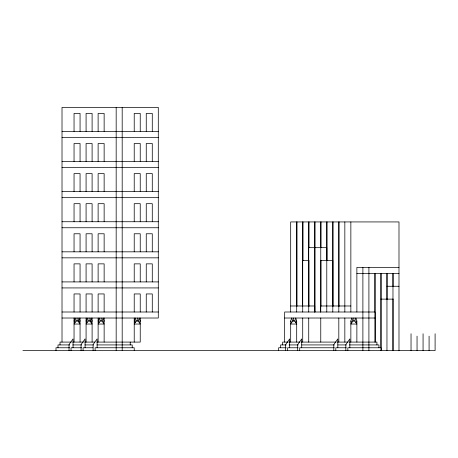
<?xml version="1.0" encoding="UTF-8"?>
<svg xmlns="http://www.w3.org/2000/svg" width="458" height="458" viewBox="0 0 458 458"><rect width="100%" height="100%" fill="white"/><g stroke="black" fill="none" stroke-linecap="round" stroke-linejoin="round"><path stroke-width="0.69" d="M99.123 322.529L98.121 321.024L99.123 318.018L100.125 321.024L98.121 324.035L104.138 324.035L102.128 321.024L103.136 318.018L104.138 321.024L103.136 322.529M135.225 322.529L134.223 321.024L135.225 318.018L136.232 321.024L134.223 324.035L140.24 324.035L138.236 321.024L139.238 318.018L140.24 321.024L139.238 322.529M290.681 342.086L290.681 321.024L291.683 318.018L292.685 321.024L290.681 324.035L296.698 324.035L294.689 321.024L295.696 318.018L296.698 321.024L296.698 342.086M350.857 342.086L350.857 321.024L351.858 318.018L352.86 321.024L350.857 324.035L356.874 324.035L354.864 321.024L355.872 318.018L356.874 321.024L356.874 342.086M75.049 322.529L74.047 321.024L75.049 318.018L76.057 321.024L74.047 324.035L80.064 324.035L78.06 321.024L79.062 318.018L80.064 321.024L79.062 322.529M87.089 322.529L86.081 321.024L87.089 318.018L88.091 321.024L86.081 324.035L92.104 324.035L90.094 321.024L91.096 318.018L92.104 321.024L91.096 322.529M295.696 322.529L296.698 321.024M355.872 322.529L356.874 321.024M62.013 131.475L158.296 131.475M62.013 137.492L158.296 137.492M62.013 161.559L158.296 161.559M62.013 167.576L158.296 167.576M62.013 191.65L158.296 191.65M62.013 197.667L158.296 197.667M62.013 221.735L158.296 221.735M62.013 227.752L158.296 227.752M62.013 251.826L158.296 251.826M62.013 257.843L158.296 257.843M398.992 267.386L356.874 267.386L356.874 312.001M356.874 273.403L398.992 273.403M62.013 281.91L158.296 281.91M386.958 286.267L398.992 286.267M62.013 287.927L158.296 287.927M380.942 299.131L393.353 299.131L393.353 350.599M290.681 305.984L314.749 305.984L314.749 312.001M350.857 305.984L320.766 305.984L320.766 312.001M62.013 312.001L158.296 312.001M62.013 318.018L158.296 318.018L158.296 107.401L62.013 107.401L62.013 342.086M284.664 318.018L374.925 318.018M76.057 321.024L78.73 321.024M88.091 321.024L90.764 321.024M100.125 321.024L102.128 321.024M135.562 321.024L138.236 321.024M292.685 321.024L295.358 321.024M352.86 321.024L354.864 321.024M71.385 342.086L60.009 342.086L60.009 344.926M72.633 342.086L83.471 342.086M84.747 342.086L94.846 342.086M96.781 342.086L140.24 342.086L140.24 318.018M288.134 342.086L282.655 342.086L282.655 344.926M289.044 342.086L300.042 342.086M301.324 342.086L336.109 342.086M337.431 342.086L348.183 342.086M349.397 342.086L376.928 342.086L376.928 344.926M69.627 344.926L58 344.926L58 347.759M72.805 344.926L81.541 344.926M84.89 344.926L93.421 344.926M96.976 344.926L132.219 344.926L132.219 347.759M286.204 344.926L280.651 344.926L280.651 347.759M289.044 344.926L298.278 344.926M301.713 344.926L334.277 344.926M337.815 344.926L346.311 344.926M349.397 344.926L378.938 344.926L378.938 347.759M69.673 347.759L55.996 347.759L55.996 350.599M81.541 347.759L71.042 347.759L71.042 350.599M92.985 347.759L83.075 347.759L83.075 350.599M286.284 347.759L278.647 347.759L278.647 350.599M298.169 347.759L287.67 347.759L287.67 350.599M334.397 347.759L299.704 347.759L299.704 350.599M346.311 347.759L335.811 347.759L335.811 350.599M22.9 350.599L435.1 350.599L435.1 333.75M350.857 321.024L351.858 322.529M290.681 321.024L291.683 322.529M429.083 336.155L429.083 350.599M423.066 333.75L423.066 350.599M417.049 336.155L417.049 350.599M411.032 333.75L411.032 350.599M398.992 350.599L398.992 221.935L290.681 221.935L290.681 312.001M393.353 273.403L393.353 286.267M392.975 286.267L392.975 299.131M392.603 273.403L392.603 286.267M392.603 299.131L392.603 350.599M387.336 273.403L387.336 299.131M386.958 299.131L386.958 350.599M386.586 273.403L386.586 299.131M381.319 273.403L381.319 350.599M380.942 350.599L380.942 347.759L347.845 347.759L347.845 350.599M380.564 273.403L380.564 347.736M375.302 273.403L375.302 342.017M374.925 342.097L374.925 312.001L284.664 312.001L284.664 342.086M374.547 273.403L374.547 312.001M368.908 267.386L368.908 350.599M362.891 267.386L362.891 350.599M353.862 318.018L353.862 321.024M350.857 221.935L350.857 312.001M349.849 347.759L349.849 338.909L345.842 344.576L345.842 350.599M344.84 221.935L344.84 312.001M344.84 318.018L344.84 342.086M339.132 221.935L339.132 306.282M338.817 305.984L338.817 312.001M338.817 318.018L338.817 342.086M338.508 221.935L338.508 306.282M337.815 347.759L337.815 338.909L333.808 344.576L333.808 350.599M333.115 221.935L333.115 306.282M332.8 312.001L332.8 260.533L320.451 260.533L320.451 312.001M332.491 221.935L332.491 306.282M327.098 221.935L327.098 260.533M326.783 312.001L326.783 247.669L308.732 247.669L308.732 260.533M326.474 221.935L326.474 260.533M321.081 221.935L321.081 247.669M321.081 260.533L321.081 306.282M320.766 247.669L320.766 260.533M320.766 318.018L320.766 342.086M320.451 221.935L320.451 247.669M315.064 221.935L315.064 312.001M314.434 221.935L314.434 312.001M309.047 221.935L309.047 247.669M309.047 306.282L309.047 260.533L302.715 260.533L302.715 312.001M308.732 305.984L308.732 312.001M308.732 318.018L308.732 342.086M308.417 221.935L308.417 306.282M303.03 221.935L303.03 260.533M302.715 318.018L302.715 342.086M302.4 221.935L302.4 306.282M301.713 347.759L301.713 338.909L297.7 344.576L297.7 350.599M297.013 221.935L297.013 306.282M296.698 305.984L296.698 312.001M296.383 221.935L296.383 306.282M293.687 318.018L293.687 321.024M289.679 347.759L289.679 338.909L285.666 344.576L285.666 350.599M152.279 131.475L152.279 113.424L146.257 113.424L146.257 131.475M152.279 161.559L152.279 143.509L146.257 143.509L146.257 161.559M152.279 191.65L152.279 173.593L146.257 173.593L146.257 191.65M152.279 221.735L152.279 203.684L146.257 203.684L146.257 221.735M152.279 251.826L152.279 233.769L146.257 233.769L146.257 251.826M152.279 281.91L152.279 263.86L146.257 263.86L146.257 281.91M152.279 312.001L152.279 293.944L146.257 293.944L146.257 312.001M140.24 131.475L140.24 113.424L134.223 113.424L134.223 131.475M140.24 161.559L140.24 143.509L134.223 143.509L134.223 161.559M140.24 191.65L140.24 173.593L134.223 173.593L134.223 191.65M140.24 221.735L140.24 203.684L134.223 203.684L134.223 221.735M140.24 251.826L140.24 233.769L134.223 233.769L134.223 251.826M140.24 281.91L140.24 263.86L134.223 263.86L134.223 281.91M140.24 312.001L140.24 293.944L134.223 293.944L134.223 312.001M137.234 318.018L137.234 321.024M134.223 318.018L134.223 342.086M134.223 350.599L134.223 347.759L95.109 347.759L95.109 350.599M130.215 342.086L130.215 344.926M122.189 107.401L122.189 350.599M116.172 107.401L116.172 350.599M104.138 131.475L104.138 113.424L98.121 113.424L98.121 131.475M104.138 161.559L104.138 143.509L98.121 143.509L98.121 161.559M104.138 191.65L104.138 173.593L98.121 173.593L98.121 191.65M104.138 221.735L104.138 203.684L98.121 203.684L98.121 221.735M104.138 251.826L104.138 233.769L98.121 233.769L98.121 251.826M104.138 281.91L104.138 263.86L98.121 263.86L98.121 281.91M104.138 312.001L104.138 293.944L98.121 293.944L98.121 312.001M104.138 318.018L104.138 342.086M101.126 318.018L101.126 321.024M98.121 318.018L98.121 342.086M97.119 347.759L97.119 338.909L93.106 344.576L93.106 350.599M92.104 131.475L92.104 113.424L86.081 113.424L86.081 131.475M92.104 161.559L92.104 143.509L86.081 143.509L86.081 161.559M92.104 191.65L92.104 173.593L86.081 173.593L86.081 191.65M92.104 221.735L92.104 203.684L86.081 203.684L86.081 221.735M92.104 251.826L92.104 233.769L86.081 233.769L86.081 251.826M92.104 281.91L92.104 263.86L86.081 263.86L86.081 281.91M92.104 312.001L92.104 293.944L86.081 293.944L86.081 312.001M92.104 318.018L92.104 342.086M89.092 318.018L89.092 321.024M86.081 318.018L86.081 342.086M85.079 347.759L85.079 338.909L81.072 344.576L81.072 350.599M80.064 131.475L80.064 113.424L74.047 113.424L74.047 131.475M80.064 161.559L80.064 143.509L74.047 143.509L74.047 161.559M80.064 191.65L80.064 173.593L74.047 173.593L74.047 191.65M80.064 221.735L80.064 203.684L74.047 203.684L74.047 221.735M80.064 251.826L80.064 233.769L74.047 233.769L74.047 251.826M80.064 281.91L80.064 263.86L74.047 263.86L74.047 281.91M80.064 312.001L80.064 293.944L74.047 293.944L74.047 312.001M80.064 318.018L80.064 342.086M77.058 318.018L77.058 321.024M74.047 318.018L74.047 342.086M73.045 347.759L73.045 338.909L69.032 344.576L69.032 350.599"/></g></svg>
